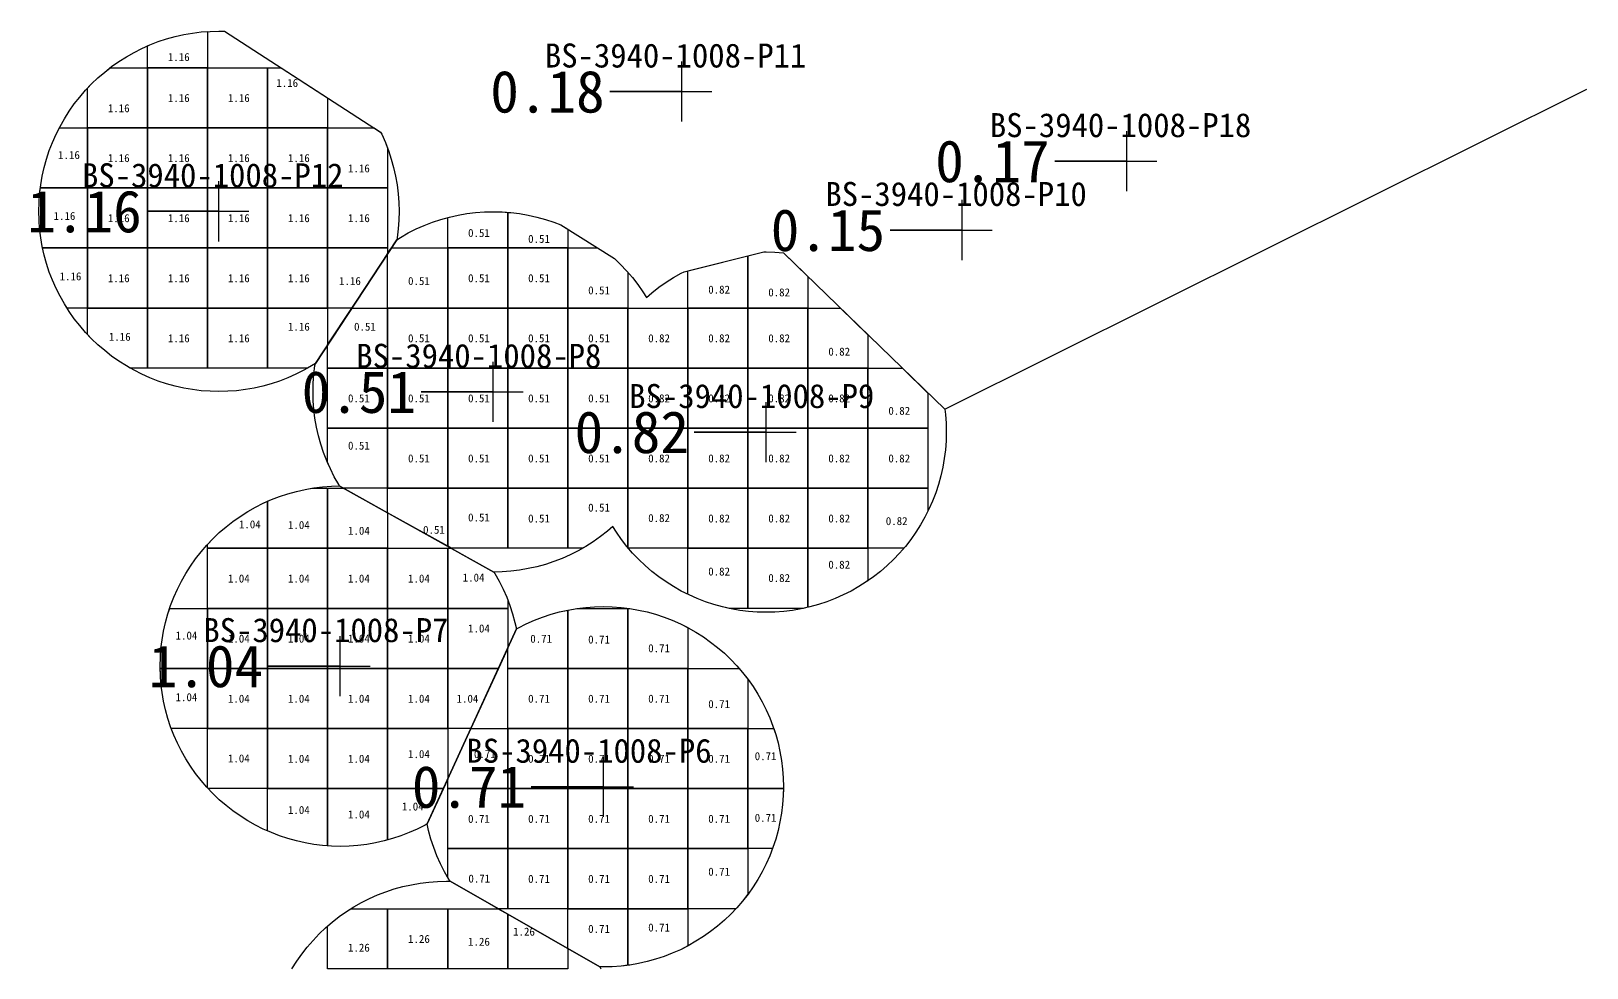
# Model space of a CAD drawing. Header units: metres. Extents: x 470001 to 470177, y 4349638 to 4349825.
# Drawn here: x 470094.29 to 470120.2, y 4349741.21 to 4349756.81 of the extents above; entities that cross this region are included whole.
import ezdxf

# ---------------------------------------------------------------- set-up
doc = ezdxf.new("R2010")
doc.units = ezdxf.units.M
for name, color, linetype in [('0.500-1.000', 4, 'Continuous'), ('1.000-1.500', 5, 'Continuous'), ('点', 7, 'Continuous'), ('爆区方格网', 7, 'Continuous'), ('钻孔', 7, 'Continuous')]:
    doc.layers.add(name, color=color, linetype=linetype)
doc.styles.add('CN_TTF', font='simsunb.ttf')

msp = doc.modelspace()

# ---------------------------------------------------------------- linework, layer by layer
at = {"color": 7}
msp.add_line((470109.509, 4349750.514), (470120.204, 4349755.845), dxfattribs=at)
at = {"layer": '0.500-1.000', "color": 4, "lineweight": 30}
for points in [[(470104.747, 4349752.545), (470104.867, 4349752.629), (470104.992, 4349752.708), (470105.12, 4349752.781), (470105.168, 4349752.805), (470106.497, 4349753.134), (470106.534, 4349753.135), (470106.681, 4349753.131), (470106.825, 4349753.121), (470109.509, 4349750.514), (470109.52, 4349750.429), (470109.53, 4349750.282), (470109.534, 4349750.135), (470109.53, 4349749.988), (470109.52, 4349749.841), (470109.502, 4349749.695), (470109.476, 4349749.55), (470109.444, 4349749.406), (470109.405, 4349749.264), (470109.359, 4349749.124), (470109.306, 4349748.987), (470109.246, 4349748.852), (470109.18, 4349748.721), (470109.107, 4349748.593), (470109.028, 4349748.468), (470108.944, 4349748.348), (470108.853, 4349748.232), (470108.757, 4349748.12), (470108.655, 4349748.014), (470108.549, 4349747.912), (470108.437, 4349747.816), (470108.321, 4349747.725), (470108.201, 4349747.641), (470108.076, 4349747.562), (470107.948, 4349747.489), (470107.817, 4349747.423), (470107.682, 4349747.363), (470107.545, 4349747.31), (470107.405, 4349747.264), (470107.263, 4349747.225), (470107.119, 4349747.193), (470106.974, 4349747.167), (470106.828, 4349747.149), (470106.681, 4349747.139), (470106.534, 4349747.135), (470106.387, 4349747.139), (470106.24, 4349747.149), (470106.094, 4349747.167), (470105.949, 4349747.193), (470105.805, 4349747.225), (470105.663, 4349747.264), (470105.523, 4349747.31), (470105.386, 4349747.363), (470105.251, 4349747.423), (470105.12, 4349747.489), (470104.992, 4349747.562), (470104.867, 4349747.641), (470104.747, 4349747.725), (470104.631, 4349747.816), (470104.519, 4349747.912), (470104.413, 4349748.014), (470104.311, 4349748.12), (470104.215, 4349748.232), (470104.124, 4349748.348), (470104.04, 4349748.468), (470103.98, 4349748.562), (470103.98, 4349748.562), (470103.98, 4349748.562), (470103.891, 4349748.485), (470103.775, 4349748.394), (470103.655, 4349748.31), (470103.53, 4349748.231), (470103.402, 4349748.158), (470103.271, 4349748.092), (470103.136, 4349748.032), (470102.999, 4349747.979), (470102.859, 4349747.933), (470102.717, 4349747.894), (470102.573, 4349747.862), (470102.428, 4349747.836), (470102.282, 4349747.818), (470102.135, 4349747.808), (470101.999, 4349747.804), (470099.43, 4349749.237), (470099.415, 4349749.262), (470099.342, 4349749.39), (470099.276, 4349749.521), (470099.216, 4349749.656), (470099.163, 4349749.793), (470099.117, 4349749.933), (470099.078, 4349750.075), (470099.046, 4349750.219), (470099.02, 4349750.364), (470099.002, 4349750.51), (470098.992, 4349750.657), (470098.988, 4349750.804), (470098.992, 4349750.951), (470099.002, 4349751.098), (470099.02, 4349751.244), (470099.026, 4349751.277), (470100.381, 4349753.337), (470100.446, 4349753.377), (470100.574, 4349753.45), (470100.705, 4349753.516), (470100.84, 4349753.576), (470100.977, 4349753.629), (470101.117, 4349753.675), (470101.259, 4349753.714), (470101.403, 4349753.746), (470101.548, 4349753.772), (470101.694, 4349753.79), (470101.841, 4349753.8), (470101.988, 4349753.804), (470102.135, 4349753.8), (470102.282, 4349753.79), (470102.428, 4349753.772), (470102.573, 4349753.746), (470102.717, 4349753.714), (470102.859, 4349753.675), (470102.999, 4349753.629), (470103.112, 4349753.585), (470104.008, 4349753.022), (470104.109, 4349752.925), (470104.211, 4349752.819), (470104.307, 4349752.707), (470104.398, 4349752.591), (470104.482, 4349752.471), (470104.542, 4349752.377), (470104.542, 4349752.377), (470104.631, 4349752.454), (470104.747, 4349752.545)], [(470100.888, 4349743.611), (470102.376, 4349746.857), (470102.409, 4349746.876), (470102.54, 4349746.942), (470102.675, 4349747.002), (470102.812, 4349747.055), (470102.952, 4349747.101), (470103.094, 4349747.14), (470103.238, 4349747.172), (470103.383, 4349747.198), (470103.529, 4349747.216), (470103.676, 4349747.226), (470103.823, 4349747.23), (470103.97, 4349747.226), (470104.117, 4349747.216), (470104.263, 4349747.198), (470104.408, 4349747.172), (470104.552, 4349747.14), (470104.694, 4349747.101), (470104.834, 4349747.055), (470104.971, 4349747.002), (470105.106, 4349746.942), (470105.237, 4349746.876), (470105.365, 4349746.803), (470105.49, 4349746.724), (470105.61, 4349746.64), (470105.726, 4349746.549), (470105.838, 4349746.453), (470105.944, 4349746.351), (470106.046, 4349746.245), (470106.142, 4349746.133), (470106.233, 4349746.017), (470106.317, 4349745.897), (470106.396, 4349745.772), (470106.469, 4349745.644), (470106.535, 4349745.513), (470106.595, 4349745.378), (470106.648, 4349745.241), (470106.694, 4349745.101), (470106.733, 4349744.959), (470106.765, 4349744.815), (470106.791, 4349744.67), (470106.809, 4349744.524), (470106.819, 4349744.377), (470106.823, 4349744.23), (470106.819, 4349744.083), (470106.809, 4349743.936), (470106.791, 4349743.79), (470106.765, 4349743.645), (470106.733, 4349743.501), (470106.694, 4349743.359), (470106.648, 4349743.219), (470106.595, 4349743.082), (470106.535, 4349742.947), (470106.469, 4349742.816), (470106.396, 4349742.688), (470106.317, 4349742.563), (470106.233, 4349742.443), (470106.142, 4349742.327), (470106.046, 4349742.215), (470105.944, 4349742.109), (470105.838, 4349742.007), (470105.726, 4349741.911), (470105.61, 4349741.82), (470105.49, 4349741.736), (470105.365, 4349741.657), (470105.237, 4349741.584), (470105.106, 4349741.518), (470104.971, 4349741.458), (470104.834, 4349741.405), (470104.694, 4349741.359), (470104.552, 4349741.32), (470104.408, 4349741.288), (470104.263, 4349741.262), (470104.117, 4349741.244), (470103.97, 4349741.234), (470103.823, 4349741.23), (470103.763, 4349741.231), (470101.269, 4349742.657), (470101.25, 4349742.688), (470101.177, 4349742.816), (470101.111, 4349742.947), (470101.051, 4349743.082), (470100.998, 4349743.219), (470100.952, 4349743.359), (470100.913, 4349743.501), (470100.888, 4349743.611)]]:
    msp.add_lwpolyline(points, close=True, dxfattribs=at)
at = {"layer": '1.000-1.500', "color": 5, "lineweight": 30}
for points in [[(470100.42, 4349753.81), (470100.416, 4349753.663), (470100.406, 4349753.516), (470100.388, 4349753.37), (470100.382, 4349753.337), (470099.027, 4349751.277), (470098.962, 4349751.237), (470098.834, 4349751.164), (470098.703, 4349751.098), (470098.568, 4349751.038), (470098.431, 4349750.985), (470098.291, 4349750.939), (470098.149, 4349750.9), (470098.005, 4349750.868), (470097.86, 4349750.842), (470097.714, 4349750.824), (470097.567, 4349750.814), (470097.42, 4349750.81), (470097.273, 4349750.814), (470097.126, 4349750.824), (470096.98, 4349750.842), (470096.835, 4349750.868), (470096.691, 4349750.9), (470096.549, 4349750.939), (470096.409, 4349750.985), (470096.272, 4349751.038), (470096.137, 4349751.098), (470096.006, 4349751.164), (470095.878, 4349751.237), (470095.753, 4349751.316), (470095.633, 4349751.4), (470095.517, 4349751.491), (470095.405, 4349751.587), (470095.299, 4349751.689), (470095.197, 4349751.795), (470095.101, 4349751.907), (470095.01, 4349752.023), (470094.926, 4349752.143), (470094.847, 4349752.268), (470094.774, 4349752.396), (470094.708, 4349752.527), (470094.648, 4349752.662), (470094.595, 4349752.799), (470094.549, 4349752.939), (470094.51, 4349753.081), (470094.478, 4349753.225), (470094.452, 4349753.37), (470094.434, 4349753.516), (470094.424, 4349753.663), (470094.42, 4349753.81), (470094.424, 4349753.957), (470094.434, 4349754.104), (470094.452, 4349754.25), (470094.478, 4349754.395), (470094.51, 4349754.539), (470094.549, 4349754.681), (470094.595, 4349754.821), (470094.648, 4349754.958), (470094.708, 4349755.093), (470094.774, 4349755.224), (470094.847, 4349755.352), (470094.926, 4349755.477), (470095.01, 4349755.597), (470095.101, 4349755.713), (470095.197, 4349755.825), (470095.299, 4349755.931), (470095.405, 4349756.033), (470095.517, 4349756.129), (470095.633, 4349756.22), (470095.753, 4349756.304), (470095.878, 4349756.383), (470096.006, 4349756.456), (470096.137, 4349756.522), (470096.272, 4349756.582), (470096.409, 4349756.635), (470096.549, 4349756.681), (470096.691, 4349756.72), (470096.835, 4349756.752), (470096.98, 4349756.778), (470097.126, 4349756.796), (470097.273, 4349756.806), (470097.42, 4349756.81), (470097.512, 4349756.808), (470100.113, 4349755.13), (470100.132, 4349755.093), (470100.192, 4349754.958), (470100.245, 4349754.821), (470100.291, 4349754.681), (470100.33, 4349754.539), (470100.362, 4349754.395), (470100.388, 4349754.25), (470100.406, 4349754.104), (470100.416, 4349753.957), (470100.42, 4349753.81)], [(470100.855, 4349743.592), (470100.724, 4349743.526), (470100.589, 4349743.466), (470100.452, 4349743.413), (470100.312, 4349743.367), (470100.17, 4349743.328), (470100.026, 4349743.296), (470099.881, 4349743.27), (470099.735, 4349743.252), (470099.588, 4349743.242), (470099.441, 4349743.238), (470099.294, 4349743.242), (470099.147, 4349743.252), (470099.001, 4349743.27), (470098.856, 4349743.296), (470098.712, 4349743.328), (470098.57, 4349743.367), (470098.43, 4349743.413), (470098.293, 4349743.466), (470098.158, 4349743.526), (470098.027, 4349743.592), (470097.899, 4349743.665), (470097.774, 4349743.744), (470097.654, 4349743.828), (470097.538, 4349743.919), (470097.426, 4349744.015), (470097.32, 4349744.117), (470097.218, 4349744.223), (470097.122, 4349744.335), (470097.031, 4349744.451), (470096.947, 4349744.571), (470096.868, 4349744.696), (470096.795, 4349744.824), (470096.729, 4349744.955), (470096.669, 4349745.09), (470096.616, 4349745.227), (470096.57, 4349745.367), (470096.531, 4349745.509), (470096.499, 4349745.653), (470096.473, 4349745.798), (470096.455, 4349745.944), (470096.445, 4349746.091), (470096.441, 4349746.238), (470096.445, 4349746.385), (470096.455, 4349746.532), (470096.473, 4349746.678), (470096.499, 4349746.823), (470096.531, 4349746.967), (470096.57, 4349747.109), (470096.616, 4349747.249), (470096.669, 4349747.386), (470096.729, 4349747.521), (470096.795, 4349747.652), (470096.868, 4349747.78), (470096.947, 4349747.905), (470097.031, 4349748.025), (470097.122, 4349748.141), (470097.218, 4349748.253), (470097.32, 4349748.359), (470097.426, 4349748.461), (470097.538, 4349748.557), (470097.654, 4349748.648), (470097.774, 4349748.732), (470097.899, 4349748.811), (470098.027, 4349748.884), (470098.158, 4349748.95), (470098.293, 4349749.01), (470098.43, 4349749.063), (470098.57, 4349749.109), (470098.712, 4349749.148), (470098.856, 4349749.18), (470099.001, 4349749.206), (470099.147, 4349749.224), (470099.294, 4349749.234), (470099.43, 4349749.238), (470101.999, 4349747.805), (470102.014, 4349747.78), (470102.087, 4349747.652), (470102.153, 4349747.521), (470102.213, 4349747.386), (470102.266, 4349747.249), (470102.312, 4349747.109), (470102.351, 4349746.967), (470102.376, 4349746.857), (470100.888, 4349743.611), (470100.855, 4349743.592)]]:
    msp.add_lwpolyline(points, close=True, dxfattribs=at)
msp.add_lwpolyline([(470098.637, 4349741.2), (470098.716, 4349741.325), (470098.8, 4349741.445), (470098.891, 4349741.561), (470098.987, 4349741.673), (470099.089, 4349741.779), (470099.195, 4349741.881), (470099.307, 4349741.977), (470099.423, 4349742.068), (470099.543, 4349742.152), (470099.668, 4349742.231), (470099.796, 4349742.304), (470099.927, 4349742.37), (470100.062, 4349742.43), (470100.199, 4349742.483), (470100.339, 4349742.529), (470100.481, 4349742.568), (470100.625, 4349742.6), (470100.77, 4349742.626), (470100.916, 4349742.644), (470101.063, 4349742.654), (470101.21, 4349742.658), (470101.27, 4349742.657), (470103.764, 4349741.231), (470103.783, 4349741.2)], dxfattribs=at)
at = {"layer": '点', "color": 138, "true_color": 0x004c4c}
for p, q in [((470105.13, 4349755.304), (470105.13, 4349756.304)), ((470104.63, 4349755.804), (470105.63, 4349755.804)), ((470112.541, 4349754.145), (470112.541, 4349755.145)), ((470112.041, 4349754.645), (470113.041, 4349754.645)), ((470097.42, 4349753.31), (470097.42, 4349754.31)), ((470109.801, 4349752.999), (470109.801, 4349753.999)), ((470096.92, 4349753.81), (470097.92, 4349753.81)), ((470109.301, 4349753.499), (470110.301, 4349753.499)), ((470101.988, 4349750.304), (470101.988, 4349751.304)), ((470101.488, 4349750.804), (470102.488, 4349750.804)), ((470106.534, 4349749.635), (470106.534, 4349750.635)), ((470106.034, 4349750.135), (470107.034, 4349750.135)), ((470099.441, 4349745.738), (470099.441, 4349746.738)), ((470098.941, 4349746.238), (470099.941, 4349746.238)), ((470103.823, 4349743.73), (470103.823, 4349744.73)), ((470103.323, 4349744.23), (470104.323, 4349744.23))]:
    msp.add_line(p, q, dxfattribs=at)
at = {"layer": '爆区方格网', "color": 5}
for points in [[(470097.23, 4349756.2), (470096.23, 4349756.2), (470096.23, 4349756.563), (470096.272, 4349756.582), (470096.409, 4349756.635), (470096.549, 4349756.681), (470096.691, 4349756.72), (470096.835, 4349756.752), (470096.98, 4349756.778), (470097.126, 4349756.796), (470097.23, 4349756.803), (470097.23, 4349756.2)], [(470096.23, 4349756.2), (470096.23, 4349755.2), (470095.23, 4349755.2), (470095.23, 4349755.859), (470095.299, 4349755.931), (470095.405, 4349756.033), (470095.517, 4349756.129), (470095.608, 4349756.2), (470096.23, 4349756.2)], [(470096.23, 4349755.2), (470096.23, 4349756.2), (470097.23, 4349756.2), (470097.23, 4349755.2), (470096.23, 4349755.2)], [(470097.23, 4349755.2), (470097.23, 4349756.2), (470098.23, 4349756.2), (470098.23, 4349755.2), (470097.23, 4349755.2)], [(470099.23, 4349755.2), (470098.23, 4349755.2), (470098.23, 4349756.2), (470098.454, 4349756.2), (470099.23, 4349755.7), (470099.23, 4349755.2)], [(470095.23, 4349755.2), (470095.23, 4349754.2), (470094.446, 4349754.2), (470094.452, 4349754.25), (470094.478, 4349754.395), (470094.51, 4349754.539), (470094.549, 4349754.681), (470094.595, 4349754.821), (470094.648, 4349754.958), (470094.708, 4349755.093), (470094.762, 4349755.2), (470095.23, 4349755.2)], [(470095.23, 4349754.2), (470095.23, 4349755.2), (470096.23, 4349755.2), (470096.23, 4349754.2), (470095.23, 4349754.2)], [(470096.23, 4349754.2), (470096.23, 4349755.2), (470097.23, 4349755.2), (470097.23, 4349754.2), (470096.23, 4349754.2)], [(470097.23, 4349754.2), (470097.23, 4349755.2), (470098.23, 4349755.2), (470098.23, 4349754.2), (470097.23, 4349754.2)], [(470098.23, 4349754.2), (470098.23, 4349755.2), (470099.23, 4349755.2), (470099.23, 4349754.2), (470098.23, 4349754.2)], [(470100.23, 4349754.2), (470099.23, 4349754.2), (470099.23, 4349755.2), (470100.005, 4349755.2), (470100.113, 4349755.13), (470100.132, 4349755.093), (470100.192, 4349754.958), (470100.23, 4349754.859), (470100.23, 4349754.2)], [(470095.23, 4349754.2), (470095.23, 4349753.2), (470094.483, 4349753.2), (470094.478, 4349753.225), (470094.452, 4349753.37), (470094.434, 4349753.516), (470094.424, 4349753.663), (470094.42, 4349753.81), (470094.424, 4349753.957), (470094.434, 4349754.104), (470094.446, 4349754.2), (470095.23, 4349754.2)], [(470095.23, 4349753.2), (470095.23, 4349754.2), (470096.23, 4349754.2), (470096.23, 4349753.2), (470095.23, 4349753.2)], [(470096.23, 4349753.2), (470096.23, 4349754.2), (470097.23, 4349754.2), (470097.23, 4349753.2), (470096.23, 4349753.2)], [(470097.23, 4349753.2), (470097.23, 4349754.2), (470098.23, 4349754.2), (470098.23, 4349753.2), (470097.23, 4349753.2)], [(470098.23, 4349753.2), (470098.23, 4349754.2), (470099.23, 4349754.2), (470099.23, 4349753.2), (470098.23, 4349753.2)], [(470099.23, 4349753.2), (470099.23, 4349754.2), (470100.23, 4349754.2), (470100.23, 4349753.2), (470099.23, 4349753.2)], [(470095.23, 4349753.2), (470095.23, 4349752.2), (470094.89, 4349752.2), (470094.847, 4349752.268), (470094.774, 4349752.396), (470094.708, 4349752.527), (470094.648, 4349752.662), (470094.595, 4349752.799), (470094.549, 4349752.939), (470094.51, 4349753.081), (470094.483, 4349753.2), (470095.23, 4349753.2)], [(470095.23, 4349752.2), (470095.23, 4349753.2), (470096.23, 4349753.2), (470096.23, 4349752.2), (470095.23, 4349752.2)], [(470096.23, 4349752.2), (470096.23, 4349753.2), (470097.23, 4349753.2), (470097.23, 4349752.2), (470096.23, 4349752.2)], [(470097.23, 4349752.2), (470097.23, 4349753.2), (470098.23, 4349753.2), (470098.23, 4349752.2), (470097.23, 4349752.2)], [(470098.23, 4349752.2), (470098.23, 4349753.2), (470099.23, 4349753.2), (470099.23, 4349752.2), (470098.23, 4349752.2)], [(470099.23, 4349752.2), (470099.23, 4349753.2), (470100.23, 4349753.2), (470100.23, 4349753.106), (470099.634, 4349752.2), (470099.23, 4349752.2)], [(470095.23, 4349752.2), (470096.23, 4349752.2), (470096.23, 4349751.2), (470095.943, 4349751.2), (470095.878, 4349751.237), (470095.753, 4349751.316), (470095.633, 4349751.4), (470095.517, 4349751.491), (470095.405, 4349751.587), (470095.299, 4349751.689), (470095.23, 4349751.761), (470095.23, 4349752.2)], [(470096.23, 4349751.2), (470096.23, 4349752.2), (470097.23, 4349752.2), (470097.23, 4349751.2), (470096.23, 4349751.2)], [(470097.23, 4349751.2), (470097.23, 4349752.2), (470098.23, 4349752.2), (470098.23, 4349751.2), (470097.23, 4349751.2)], [(470098.23, 4349751.2), (470098.23, 4349752.2), (470099.23, 4349752.2), (470099.23, 4349751.587), (470099.027, 4349751.277), (470098.962, 4349751.237), (470098.897, 4349751.2), (470098.23, 4349751.2)], [(470099.23, 4349749.2), (470099.23, 4349748.2), (470098.23, 4349748.2), (470098.23, 4349748.982), (470098.293, 4349749.01), (470098.43, 4349749.063), (470098.57, 4349749.109), (470098.712, 4349749.148), (470098.856, 4349749.18), (470098.969, 4349749.2), (470099.23, 4349749.2)], [(470100.23, 4349748.2), (470099.23, 4349748.2), (470099.23, 4349749.2), (470099.497, 4349749.2), (470100.23, 4349748.791), (470100.23, 4349748.2)], [(470098.23, 4349748.2), (470097.23, 4349748.2), (470097.23, 4349748.265), (470097.32, 4349748.359), (470097.426, 4349748.461), (470097.538, 4349748.557), (470097.654, 4349748.648), (470097.774, 4349748.732), (470097.899, 4349748.811), (470098.027, 4349748.884), (470098.158, 4349748.95), (470098.23, 4349748.982), (470098.23, 4349748.2)], [(470097.23, 4349747.2), (470097.23, 4349748.2), (470098.23, 4349748.2), (470098.23, 4349747.2), (470097.23, 4349747.2)], [(470098.23, 4349747.2), (470098.23, 4349748.2), (470099.23, 4349748.2), (470099.23, 4349747.2), (470098.23, 4349747.2)], [(470099.23, 4349747.2), (470099.23, 4349748.2), (470100.23, 4349748.2), (470100.23, 4349747.2), (470099.23, 4349747.2)], [(470100.23, 4349747.2), (470100.23, 4349748.2), (470101.23, 4349748.2), (470101.23, 4349747.2), (470100.23, 4349747.2)], [(470102.23, 4349747.2), (470101.23, 4349747.2), (470101.23, 4349748.2), (470101.29, 4349748.2), (470101.999, 4349747.805), (470102.014, 4349747.78), (470102.087, 4349747.652), (470102.153, 4349747.521), (470102.213, 4349747.386), (470102.23, 4349747.341), (470102.23, 4349747.2)], [(470097.23, 4349747.2), (470097.23, 4349746.2), (470096.442, 4349746.2), (470096.441, 4349746.238), (470096.445, 4349746.385), (470096.455, 4349746.532), (470096.473, 4349746.678), (470096.499, 4349746.823), (470096.531, 4349746.967), (470096.57, 4349747.109), (470096.6, 4349747.2), (470097.23, 4349747.2)], [(470097.23, 4349746.2), (470097.23, 4349747.2), (470098.23, 4349747.2), (470098.23, 4349746.2), (470097.23, 4349746.2)], [(470098.23, 4349746.2), (470098.23, 4349747.2), (470099.23, 4349747.2), (470099.23, 4349746.2), (470098.23, 4349746.2)], [(470099.23, 4349746.2), (470099.23, 4349747.2), (470100.23, 4349747.2), (470100.23, 4349746.2), (470099.23, 4349746.2)], [(470100.23, 4349746.2), (470100.23, 4349747.2), (470101.23, 4349747.2), (470101.23, 4349746.2), (470100.23, 4349746.2)], [(470101.23, 4349746.2), (470101.23, 4349747.2), (470102.23, 4349747.2), (470102.23, 4349746.539), (470102.075, 4349746.2), (470101.23, 4349746.2)], [(470097.23, 4349746.2), (470097.23, 4349745.2), (470096.627, 4349745.2), (470096.616, 4349745.227), (470096.57, 4349745.367), (470096.531, 4349745.509), (470096.499, 4349745.653), (470096.473, 4349745.798), (470096.455, 4349745.944), (470096.445, 4349746.091), (470096.442, 4349746.2), (470097.23, 4349746.2)], [(470097.23, 4349745.2), (470097.23, 4349746.2), (470098.23, 4349746.2), (470098.23, 4349745.2), (470097.23, 4349745.2)], [(470098.23, 4349745.2), (470098.23, 4349746.2), (470099.23, 4349746.2), (470099.23, 4349745.2), (470098.23, 4349745.2)], [(470099.23, 4349745.2), (470099.23, 4349746.2), (470100.23, 4349746.2), (470100.23, 4349745.2), (470099.23, 4349745.2)], [(470100.23, 4349745.2), (470100.23, 4349746.2), (470101.23, 4349746.2), (470101.23, 4349745.2), (470100.23, 4349745.2)], [(470101.23, 4349745.2), (470101.23, 4349746.2), (470102.075, 4349746.2), (470101.616, 4349745.2), (470101.23, 4349745.2)], [(470097.23, 4349745.2), (470098.23, 4349745.2), (470098.23, 4349744.2), (470097.24, 4349744.2), (470097.23, 4349744.211), (470097.23, 4349745.2)], [(470098.23, 4349744.2), (470098.23, 4349745.2), (470099.23, 4349745.2), (470099.23, 4349744.2), (470098.23, 4349744.2)], [(470099.23, 4349744.2), (470099.23, 4349745.2), (470100.23, 4349745.2), (470100.23, 4349744.2), (470099.23, 4349744.2)], [(470100.23, 4349744.2), (470100.23, 4349745.2), (470101.23, 4349745.2), (470101.23, 4349744.357), (470101.158, 4349744.2), (470100.23, 4349744.2)], [(470098.23, 4349744.2), (470099.23, 4349744.2), (470099.23, 4349743.246), (470099.147, 4349743.252), (470099.001, 4349743.27), (470098.856, 4349743.296), (470098.712, 4349743.328), (470098.57, 4349743.367), (470098.43, 4349743.413), (470098.293, 4349743.466), (470098.23, 4349743.494), (470098.23, 4349744.2)], [(470099.23, 4349744.2), (470100.23, 4349744.2), (470100.23, 4349743.345), (470100.17, 4349743.328), (470100.026, 4349743.296), (470099.881, 4349743.27), (470099.735, 4349743.252), (470099.588, 4349743.242), (470099.441, 4349743.238), (470099.294, 4349743.242), (470099.23, 4349743.246), (470099.23, 4349744.2)], [(470100.23, 4349744.2), (470101.158, 4349744.2), (470100.888, 4349743.611), (470100.855, 4349743.592), (470100.724, 4349743.526), (470100.589, 4349743.466), (470100.452, 4349743.413), (470100.312, 4349743.367), (470100.23, 4349743.345), (470100.23, 4349744.2)], [(470100.23, 4349742.2), (470100.23, 4349741.2), (470099.23, 4349741.2), (470099.23, 4349741.911), (470099.307, 4349741.977), (470099.423, 4349742.068), (470099.543, 4349742.152), (470099.618, 4349742.2), (470100.23, 4349742.2)], [(470100.23, 4349741.2), (470100.23, 4349742.2), (470101.23, 4349742.2), (470101.23, 4349741.2), (470100.23, 4349741.2)], [(470102.23, 4349741.2), (470101.23, 4349741.2), (470101.23, 4349742.2), (470102.069, 4349742.2), (470102.23, 4349742.108), (470102.23, 4349741.2)], [(470103.23, 4349741.2), (470102.23, 4349741.2), (470102.23, 4349742.108), (470103.23, 4349741.536), (470103.23, 4349741.2)]]:
    msp.add_lwpolyline(points, close=True, dxfattribs=at)
at = {"layer": '爆区方格网', "color": 4}
for points in [[(470102.23, 4349753.2), (470101.23, 4349753.2), (470101.23, 4349753.706), (470101.259, 4349753.714), (470101.403, 4349753.746), (470101.548, 4349753.772), (470101.694, 4349753.79), (470101.841, 4349753.8), (470101.988, 4349753.804), (470102.135, 4349753.8), (470102.23, 4349753.793), (470102.23, 4349753.2)], [(470103.23, 4349753.2), (470102.23, 4349753.2), (470102.23, 4349753.793), (470102.282, 4349753.79), (470102.428, 4349753.772), (470102.573, 4349753.746), (470102.717, 4349753.714), (470102.859, 4349753.675), (470102.999, 4349753.629), (470103.112, 4349753.585), (470103.23, 4349753.511), (470103.23, 4349753.2)], [(470101.23, 4349753.2), (470101.23, 4349752.2), (470100.23, 4349752.2), (470100.23, 4349753.106), (470100.292, 4349753.2), (470101.23, 4349753.2)], [(470101.23, 4349752.2), (470101.23, 4349753.2), (470102.23, 4349753.2), (470102.23, 4349752.2), (470101.23, 4349752.2)], [(470102.23, 4349752.2), (470102.23, 4349753.2), (470103.23, 4349753.2), (470103.23, 4349752.2), (470102.23, 4349752.2)], [(470104.23, 4349752.2), (470103.23, 4349752.2), (470103.23, 4349753.2), (470103.724, 4349753.2), (470104.008, 4349753.022), (470104.109, 4349752.925), (470104.211, 4349752.819), (470104.23, 4349752.796), (470104.23, 4349752.2)], [(470107.23, 4349752.2), (470106.23, 4349752.2), (470106.23, 4349753.068), (470106.497, 4349753.134), (470106.534, 4349753.135), (470106.681, 4349753.131), (470106.825, 4349753.121), (470107.23, 4349752.727), (470107.23, 4349752.2)], [(470106.23, 4349752.2), (470105.23, 4349752.2), (470105.23, 4349752.82), (470106.23, 4349753.068), (470106.23, 4349752.2)], [(470100.23, 4349752.2), (470100.23, 4349751.2), (470099.23, 4349751.2), (470099.23, 4349751.587), (470099.634, 4349752.2), (470100.23, 4349752.2)], [(470100.23, 4349751.2), (470100.23, 4349752.2), (470101.23, 4349752.2), (470101.23, 4349751.2), (470100.23, 4349751.2)], [(470101.23, 4349751.2), (470101.23, 4349752.2), (470102.23, 4349752.2), (470102.23, 4349751.2), (470101.23, 4349751.2)], [(470102.23, 4349751.2), (470102.23, 4349752.2), (470103.23, 4349752.2), (470103.23, 4349751.2), (470102.23, 4349751.2)], [(470103.23, 4349751.2), (470103.23, 4349752.2), (470104.23, 4349752.2), (470104.23, 4349751.2), (470103.23, 4349751.2)], [(470104.23, 4349751.2), (470104.23, 4349752.2), (470105.23, 4349752.2), (470105.23, 4349751.2), (470104.23, 4349751.2)], [(470105.23, 4349751.2), (470105.23, 4349752.2), (470106.23, 4349752.2), (470106.23, 4349751.2), (470105.23, 4349751.2)], [(470106.23, 4349751.2), (470106.23, 4349752.2), (470107.23, 4349752.2), (470107.23, 4349751.2), (470106.23, 4349751.2)], [(470108.23, 4349751.2), (470107.23, 4349751.2), (470107.23, 4349752.2), (470107.773, 4349752.2), (470108.23, 4349751.756), (470108.23, 4349751.2)], [(470099.23, 4349750.2), (470099.23, 4349751.2), (470100.23, 4349751.2), (470100.23, 4349750.2), (470099.23, 4349750.2)], [(470100.23, 4349750.2), (470100.23, 4349751.2), (470101.23, 4349751.2), (470101.23, 4349750.2), (470100.23, 4349750.2)], [(470101.23, 4349750.2), (470101.23, 4349751.2), (470102.23, 4349751.2), (470102.23, 4349750.2), (470101.23, 4349750.2)], [(470102.23, 4349750.2), (470102.23, 4349751.2), (470103.23, 4349751.2), (470103.23, 4349750.2), (470102.23, 4349750.2)], [(470103.23, 4349750.2), (470103.23, 4349751.2), (470104.23, 4349751.2), (470104.23, 4349750.2), (470103.23, 4349750.2)], [(470104.23, 4349750.2), (470104.23, 4349751.2), (470105.23, 4349751.2), (470105.23, 4349750.2), (470104.23, 4349750.2)], [(470105.23, 4349750.2), (470105.23, 4349751.2), (470106.23, 4349751.2), (470106.23, 4349750.2), (470105.23, 4349750.2)], [(470106.23, 4349750.2), (470106.23, 4349751.2), (470107.23, 4349751.2), (470107.23, 4349750.2), (470106.23, 4349750.2)], [(470107.23, 4349750.2), (470107.23, 4349751.2), (470108.23, 4349751.2), (470108.23, 4349750.2), (470107.23, 4349750.2)], [(470109.23, 4349750.2), (470108.23, 4349750.2), (470108.23, 4349751.2), (470108.803, 4349751.2), (470109.23, 4349750.785), (470109.23, 4349750.2)], [(470099.23, 4349750.2), (470100.23, 4349750.2), (470100.23, 4349749.2), (470099.497, 4349749.2), (470099.43, 4349749.237), (470099.415, 4349749.262), (470099.342, 4349749.39), (470099.276, 4349749.521), (470099.23, 4349749.625), (470099.23, 4349750.2)], [(470100.23, 4349749.2), (470100.23, 4349750.2), (470101.23, 4349750.2), (470101.23, 4349749.2), (470100.23, 4349749.2)], [(470101.23, 4349749.2), (470101.23, 4349750.2), (470102.23, 4349750.2), (470102.23, 4349749.2), (470101.23, 4349749.2)], [(470102.23, 4349749.2), (470102.23, 4349750.2), (470103.23, 4349750.2), (470103.23, 4349749.2), (470102.23, 4349749.2)], [(470103.23, 4349749.2), (470103.23, 4349750.2), (470104.23, 4349750.2), (470104.23, 4349749.2), (470103.23, 4349749.2)], [(470104.23, 4349749.2), (470104.23, 4349750.2), (470105.23, 4349750.2), (470105.23, 4349749.2), (470104.23, 4349749.2)], [(470105.23, 4349749.2), (470105.23, 4349750.2), (470106.23, 4349750.2), (470106.23, 4349749.2), (470105.23, 4349749.2)], [(470106.23, 4349749.2), (470106.23, 4349750.2), (470107.23, 4349750.2), (470107.23, 4349749.2), (470106.23, 4349749.2)], [(470107.23, 4349749.2), (470107.23, 4349750.2), (470108.23, 4349750.2), (470108.23, 4349749.2), (470107.23, 4349749.2)], [(470108.23, 4349749.2), (470108.23, 4349750.2), (470109.23, 4349750.2), (470109.23, 4349749.2), (470108.23, 4349749.2)], [(470100.23, 4349749.2), (470101.23, 4349749.2), (470101.23, 4349748.233), (470100.23, 4349748.791), (470100.23, 4349749.2)], [(470101.23, 4349749.2), (470102.23, 4349749.2), (470102.23, 4349748.2), (470101.29, 4349748.2), (470101.23, 4349748.233), (470101.23, 4349749.2)], [(470102.23, 4349748.2), (470102.23, 4349749.2), (470103.23, 4349749.2), (470103.23, 4349748.2), (470102.23, 4349748.2)], [(470103.23, 4349748.2), (470103.23, 4349749.2), (470104.23, 4349749.2), (470104.23, 4349748.214), (470104.215, 4349748.232), (470104.124, 4349748.348), (470104.04, 4349748.468), (470103.98, 4349748.562), (470103.98, 4349748.562), (470103.98, 4349748.562), (470103.891, 4349748.485), (470103.775, 4349748.394), (470103.655, 4349748.31), (470103.53, 4349748.231), (470103.476, 4349748.2), (470103.23, 4349748.2)], [(470104.23, 4349749.2), (470105.23, 4349749.2), (470105.23, 4349748.2), (470104.242, 4349748.2), (470104.23, 4349748.214), (470104.23, 4349749.2)], [(470105.23, 4349748.2), (470105.23, 4349749.2), (470106.23, 4349749.2), (470106.23, 4349748.2), (470105.23, 4349748.2)], [(470106.23, 4349748.2), (470106.23, 4349749.2), (470107.23, 4349749.2), (470107.23, 4349748.2), (470106.23, 4349748.2)], [(470107.23, 4349748.2), (470107.23, 4349749.2), (470108.23, 4349749.2), (470108.23, 4349748.2), (470107.23, 4349748.2)], [(470108.23, 4349748.2), (470108.23, 4349749.2), (470109.23, 4349749.2), (470109.23, 4349748.821), (470109.18, 4349748.721), (470109.107, 4349748.593), (470109.028, 4349748.468), (470108.944, 4349748.348), (470108.853, 4349748.232), (470108.826, 4349748.2), (470108.23, 4349748.2)], [(470105.23, 4349748.2), (470106.23, 4349748.2), (470106.23, 4349747.2), (470105.916, 4349747.2), (470105.805, 4349747.225), (470105.663, 4349747.264), (470105.523, 4349747.31), (470105.386, 4349747.363), (470105.251, 4349747.423), (470105.23, 4349747.434), (470105.23, 4349748.2)], [(470106.23, 4349747.2), (470106.23, 4349748.2), (470107.23, 4349748.2), (470107.23, 4349747.218), (470107.152, 4349747.2), (470106.23, 4349747.2)], [(470107.23, 4349748.2), (470108.23, 4349748.2), (470108.23, 4349747.661), (470108.201, 4349747.641), (470108.076, 4349747.562), (470107.948, 4349747.489), (470107.817, 4349747.423), (470107.682, 4349747.363), (470107.545, 4349747.31), (470107.405, 4349747.264), (470107.263, 4349747.225), (470107.23, 4349747.218), (470107.23, 4349748.2)], [(470103.23, 4349746.2), (470102.23, 4349746.2), (470102.23, 4349746.539), (470102.376, 4349746.857), (470102.409, 4349746.876), (470102.54, 4349746.942), (470102.675, 4349747.002), (470102.812, 4349747.055), (470102.952, 4349747.101), (470103.094, 4349747.14), (470103.23, 4349747.171), (470103.23, 4349746.2)], [(470104.23, 4349747.2), (470104.23, 4349746.2), (470103.23, 4349746.2), (470103.23, 4349747.171), (470103.238, 4349747.172), (470103.383, 4349747.198), (470103.403, 4349747.2), (470104.23, 4349747.2)], [(470105.23, 4349746.2), (470104.23, 4349746.2), (470104.23, 4349747.2), (470104.243, 4349747.2), (470104.263, 4349747.198), (470104.408, 4349747.172), (470104.552, 4349747.14), (470104.694, 4349747.101), (470104.834, 4349747.055), (470104.971, 4349747.002), (470105.106, 4349746.942), (470105.23, 4349746.879), (470105.23, 4349746.2)], [(470102.23, 4349745.2), (470102.23, 4349746.2), (470103.23, 4349746.2), (470103.23, 4349745.2), (470102.23, 4349745.2)], [(470103.23, 4349745.2), (470103.23, 4349746.2), (470104.23, 4349746.2), (470104.23, 4349745.2), (470103.23, 4349745.2)], [(470104.23, 4349745.2), (470104.23, 4349746.2), (470105.23, 4349746.2), (470105.23, 4349745.2), (470104.23, 4349745.2)], [(470106.23, 4349745.2), (470105.23, 4349745.2), (470105.23, 4349746.2), (470106.084, 4349746.2), (470106.142, 4349746.133), (470106.23, 4349746.02), (470106.23, 4349745.2)], [(470102.23, 4349745.2), (470102.23, 4349744.2), (470101.23, 4349744.2), (470101.23, 4349744.357), (470101.616, 4349745.2), (470102.23, 4349745.2)], [(470102.23, 4349744.2), (470102.23, 4349745.2), (470103.23, 4349745.2), (470103.23, 4349744.2), (470102.23, 4349744.2)], [(470103.23, 4349744.2), (470103.23, 4349745.2), (470104.23, 4349745.2), (470104.23, 4349744.2), (470103.23, 4349744.2)], [(470104.23, 4349744.2), (470104.23, 4349745.2), (470105.23, 4349745.2), (470105.23, 4349744.2), (470104.23, 4349744.2)], [(470105.23, 4349744.2), (470105.23, 4349745.2), (470106.23, 4349745.2), (470106.23, 4349744.2), (470105.23, 4349744.2)], [(470106.23, 4349744.2), (470106.23, 4349745.2), (470106.661, 4349745.2), (470106.694, 4349745.101), (470106.733, 4349744.959), (470106.765, 4349744.815), (470106.791, 4349744.67), (470106.809, 4349744.524), (470106.819, 4349744.377), (470106.823, 4349744.23), (470106.822, 4349744.2), (470106.23, 4349744.2)], [(470101.23, 4349743.2), (470101.23, 4349744.2), (470102.23, 4349744.2), (470102.23, 4349743.2), (470101.23, 4349743.2)], [(470102.23, 4349743.2), (470102.23, 4349744.2), (470103.23, 4349744.2), (470103.23, 4349743.2), (470102.23, 4349743.2)], [(470103.23, 4349743.2), (470103.23, 4349744.2), (470104.23, 4349744.2), (470104.23, 4349743.2), (470103.23, 4349743.2)], [(470104.23, 4349743.2), (470104.23, 4349744.2), (470105.23, 4349744.2), (470105.23, 4349743.2), (470104.23, 4349743.2)], [(470105.23, 4349743.2), (470105.23, 4349744.2), (470106.23, 4349744.2), (470106.23, 4349743.2), (470105.23, 4349743.2)], [(470106.23, 4349743.2), (470106.23, 4349744.2), (470106.822, 4349744.2), (470106.819, 4349744.083), (470106.809, 4349743.936), (470106.791, 4349743.79), (470106.765, 4349743.645), (470106.733, 4349743.501), (470106.694, 4349743.359), (470106.648, 4349743.219), (470106.64, 4349743.2), (470106.23, 4349743.2)], [(470101.23, 4349743.2), (470102.23, 4349743.2), (470102.23, 4349742.2), (470102.069, 4349742.2), (470101.269, 4349742.657), (470101.25, 4349742.688), (470101.23, 4349742.723), (470101.23, 4349743.2)], [(470102.23, 4349742.2), (470102.23, 4349743.2), (470103.23, 4349743.2), (470103.23, 4349742.2), (470102.23, 4349742.2)], [(470103.23, 4349742.2), (470103.23, 4349743.2), (470104.23, 4349743.2), (470104.23, 4349742.2), (470103.23, 4349742.2)], [(470104.23, 4349742.2), (470104.23, 4349743.2), (470105.23, 4349743.2), (470105.23, 4349742.2), (470104.23, 4349742.2)], [(470105.23, 4349742.2), (470105.23, 4349743.2), (470106.23, 4349743.2), (470106.23, 4349742.44), (470106.142, 4349742.327), (470106.046, 4349742.215), (470106.031, 4349742.2), (470105.23, 4349742.2)], [(470103.23, 4349742.2), (470104.23, 4349742.2), (470104.23, 4349741.258), (470104.117, 4349741.244), (470103.97, 4349741.234), (470103.823, 4349741.23), (470103.763, 4349741.231), (470103.23, 4349741.536), (470103.23, 4349742.2)], [(470104.23, 4349742.2), (470105.23, 4349742.2), (470105.23, 4349741.581), (470105.106, 4349741.518), (470104.971, 4349741.458), (470104.834, 4349741.405), (470104.694, 4349741.359), (470104.552, 4349741.32), (470104.408, 4349741.288), (470104.263, 4349741.262), (470104.23, 4349741.258), (470104.23, 4349742.2)]]:
    msp.add_lwpolyline(points, close=True, dxfattribs=at)
at = {"layer": '钻孔', "color": 8, "lineweight": 35}
for p, q in [((470105.13, 4349755.804), (470103.93, 4349755.804)), ((470112.541, 4349754.645), (470111.341, 4349754.645)), ((470109.801, 4349753.499), (470108.601, 4349753.499))]:
    msp.add_line(p, q, dxfattribs=at)
at = {"layer": '钻孔', "color": 5, "lineweight": 35}
for p, q in [((470097.42, 4349753.81), (470096.22, 4349753.81)), ((470099.441, 4349746.238), (470098.241, 4349746.238))]:
    msp.add_line(p, q, dxfattribs=at)
at = {"layer": '钻孔', "color": 4, "lineweight": 35}
for p, q in [((470101.988, 4349750.804), (470100.788, 4349750.804)), ((470106.534, 4349750.135), (470105.334, 4349750.135)), ((470103.823, 4349744.23), (470102.623, 4349744.23))]:
    msp.add_line(p, q, dxfattribs=at)

# ---------------------------------------------------------------- texts
at = {"color": 5, "style": 'CN_TTF'}
for s, p in [('1.16', (470096.57, 4349756.312)), ('1.16', (470098.376, 4349755.88)), ('1.16', (470096.57, 4349755.63)), ('1.16', (470097.57, 4349755.63)), ('1.16', (470095.57, 4349755.46)), ('1.16', (470094.741, 4349754.681)), ('1.16', (470095.57, 4349754.63)), ('1.16', (470096.57, 4349754.63)), ('1.16', (470097.57, 4349754.63)), ('1.16', (470098.57, 4349754.63)), ('1.16', (470099.57, 4349754.459)), ('1.16', (470094.666, 4349753.666)), ('1.16', (470095.57, 4349753.63)), ('1.16', (470096.57, 4349753.63)), ('1.16', (470097.57, 4349753.63)), ('1.16', (470098.57, 4349753.63)), ('1.16', (470099.57, 4349753.63)), ('1.16', (470094.766, 4349752.661)), ('1.16', (470095.57, 4349752.63)), ('1.16', (470096.57, 4349752.63)), ('1.16', (470097.57, 4349752.63)), ('1.16', (470098.57, 4349752.63)), ('1.16', (470099.421, 4349752.583)), ('1.16', (470095.587, 4349751.655)), ('1.16', (470098.57, 4349751.823)), ('1.16', (470096.57, 4349751.63)), ('1.16', (470097.57, 4349751.63)), ('1.04', (470097.753, 4349748.532)), ('1.04', (470098.57, 4349748.521)), ('1.04', (470099.57, 4349748.426)), ('1.04', (470097.57, 4349747.63)), ('1.04', (470098.57, 4349747.63)), ('1.04', (470099.57, 4349747.63)), ('1.04', (470100.57, 4349747.63)), ('1.04', (470101.48, 4349747.646)), ('1.04', (470101.57, 4349746.799)), ('1.04', (470096.698, 4349746.681)), ('1.04', (470097.57, 4349746.63)), ('1.04', (470098.57, 4349746.63)), ('1.04', (470099.57, 4349746.63)), ('1.04', (470100.57, 4349746.63)), ('1.04', (470096.698, 4349745.655)), ('1.04', (470097.57, 4349745.63)), ('1.04', (470098.57, 4349745.63)), ('1.04', (470099.57, 4349745.63)), ('1.04', (470100.57, 4349745.63)), ('1.04', (470101.378, 4349745.63)), ('1.04', (470100.57, 4349744.708)), ('1.04', (470097.57, 4349744.635)), ('1.04', (470098.57, 4349744.63)), ('1.04', (470099.57, 4349744.63)), ('1.04', (470098.57, 4349743.777)), ('1.04', (470099.57, 4349743.702)), ('1.04', (470100.467, 4349743.835)), ('1.26', (470100.57, 4349741.63)), ('1.26', (470101.57, 4349741.584)), ('1.26', (470102.32, 4349741.752)), ('1.26', (470099.57, 4349741.485))]:
    msp.add_text(s, height=0.1333, dxfattribs=at).set_placement(p)
at = {"color": 4, "style": 'CN_TTF'}
for s, p in [('0.51', (470101.57, 4349753.383)), ('0.51', (470102.57, 4349753.285)), ('0.51', (470100.57, 4349752.583)), ('0.51', (470101.57, 4349752.63)), ('0.51', (470102.57, 4349752.63)), ('0.51', (470103.57, 4349752.428)), ('0.82', (470105.57, 4349752.44)), ('0.82', (470106.57, 4349752.394)), ('0.51', (470099.671, 4349751.823)), ('0.51', (470100.57, 4349751.63)), ('0.51', (470101.57, 4349751.63)), ('0.51', (470102.57, 4349751.63)), ('0.51', (470103.57, 4349751.63)), ('0.82', (470104.57, 4349751.63)), ('0.82', (470105.57, 4349751.63)), ('0.82', (470106.57, 4349751.63)), ('0.82', (470107.57, 4349751.408)), ('0.51', (470099.57, 4349750.63)), ('0.51', (470100.57, 4349750.63)), ('0.51', (470101.57, 4349750.63)), ('0.51', (470102.57, 4349750.63)), ('0.51', (470103.57, 4349750.63)), ('0.82', (470104.57, 4349750.63)), ('0.82', (470105.57, 4349750.63)), ('0.82', (470106.57, 4349750.63)), ('0.82', (470107.57, 4349750.63)), ('0.82', (470108.57, 4349750.423)), ('0.51', (470099.57, 4349749.843)), ('0.51', (470100.57, 4349749.63)), ('0.51', (470101.57, 4349749.63)), ('0.51', (470102.57, 4349749.63)), ('0.51', (470103.57, 4349749.63)), ('0.82', (470104.57, 4349749.63)), ('0.82', (470105.57, 4349749.63)), ('0.82', (470106.57, 4349749.63)), ('0.82', (470107.57, 4349749.63)), ('0.82', (470108.57, 4349749.63)), ('0.51', (470103.57, 4349748.811)), ('0.51', (470101.57, 4349748.647)), ('0.51', (470102.57, 4349748.63)), ('0.82', (470104.57, 4349748.637)), ('0.82', (470105.57, 4349748.63)), ('0.82', (470106.57, 4349748.63)), ('0.82', (470107.57, 4349748.63)), ('0.82', (470108.527, 4349748.587)), ('0.51', (470100.82, 4349748.442)), ('0.82', (470107.57, 4349747.861)), ('0.82', (470105.57, 4349747.747)), ('0.82', (470106.57, 4349747.639)), ('0.71', (470102.606, 4349746.628)), ('0.71', (470103.57, 4349746.615)), ('0.71', (470104.57, 4349746.47)), ('0.71', (470102.57, 4349745.63)), ('0.71', (470103.57, 4349745.63)), ('0.71', (470104.57, 4349745.63)), ('0.71', (470105.57, 4349745.54)), ('0.71', (470101.667, 4349744.708)), ('0.71', (470106.344, 4349744.673)), ('0.71', (470102.57, 4349744.63)), ('0.71', (470103.57, 4349744.63)), ('0.71', (470104.57, 4349744.63)), ('0.71', (470105.57, 4349744.63)), ('0.71', (470101.57, 4349743.63)), ('0.71', (470102.57, 4349743.63)), ('0.71', (470103.57, 4349743.63)), ('0.71', (470104.57, 4349743.63)), ('0.71', (470105.57, 4349743.63)), ('0.71', (470106.344, 4349743.647)), ('0.71', (470101.575, 4349742.635)), ('0.71', (470102.57, 4349742.63)), ('0.71', (470103.57, 4349742.63)), ('0.71', (470104.57, 4349742.63)), ('0.71', (470105.57, 4349742.75)), ('0.71', (470103.57, 4349741.798)), ('0.71', (470104.57, 4349741.82))]:
    msp.add_text(s, height=0.1333, dxfattribs=at).set_placement(p)
at = {"layer": '钻孔', "color": 138, "true_color": 0x004c4c, "style": 'CN_TTF'}
for s, p in [('BS-3940-1008-P11', (470102.85, 4349756.204)), ('BS-3940-1008-P18', (470110.261, 4349755.045)), ('BS-3940-1008-P12', (470095.14, 4349754.21)), ('BS-3940-1008-P10', (470107.521, 4349753.899)), ('BS-3940-1008-P8', (470099.708, 4349751.204)), ('BS-3940-1008-P9', (470104.254, 4349750.535)), ('BS-3940-1008-P7', (470097.161, 4349746.638)), ('BS-3940-1008-P6', (470101.543, 4349744.63))]:
    msp.add_text(s, height=0.4, dxfattribs=at).set_placement(p)
at = {"layer": '钻孔', "color": 8, "style": 'CN_TTF'}
for s, p in [('0.18', (470101.94, 4349755.454)), ('0.17', (470109.351, 4349754.295)), ('0.15', (470106.611, 4349753.149))]:
    msp.add_text(s, height=0.7, dxfattribs=at).set_placement(p)
at = {"layer": '钻孔', "color": 5, "style": 'CN_TTF'}
for s, p in [('1.16', (470094.23, 4349753.46)), ('1.04', (470096.251, 4349745.888))]:
    msp.add_text(s, height=0.7, dxfattribs=at).set_placement(p)
at = {"layer": '钻孔', "color": 4, "style": 'CN_TTF'}
for s, p in [('0.51', (470098.798, 4349750.454)), ('0.82', (470103.344, 4349749.785)), ('0.71', (470100.633, 4349743.88))]:
    msp.add_text(s, height=0.7, dxfattribs=at).set_placement(p)

doc.saveas('drawing.dxf')
